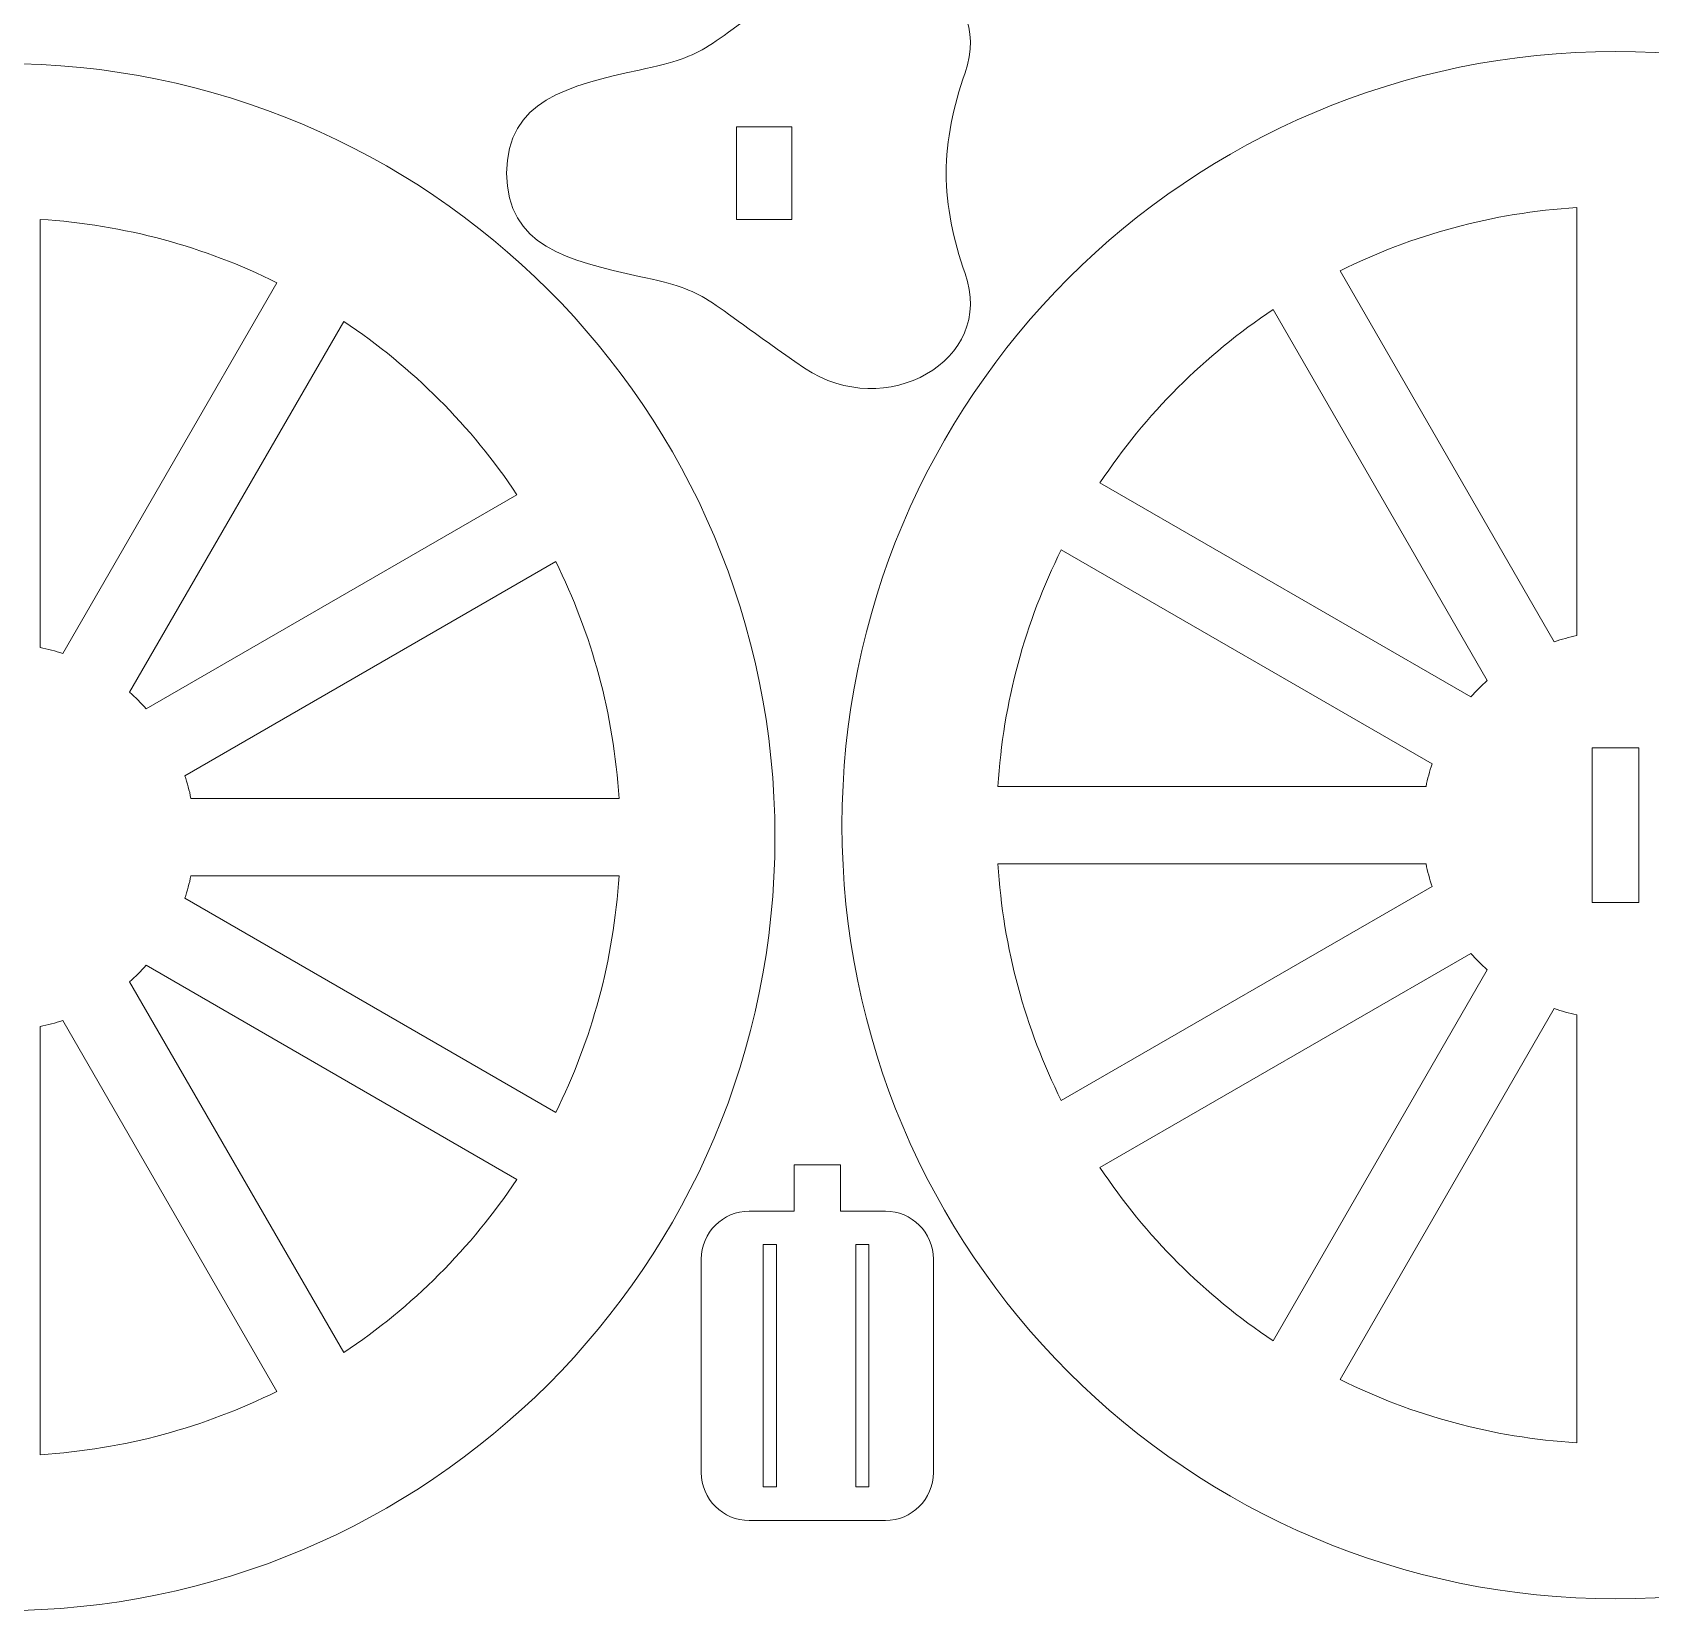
# Model space of a CAD drawing. Header units: millimetres. Extents: x -283 to 283, y -432 to 191.
# Drawn here: x 123.4 to 228.1, y -80.3 to 21.7 of the extents above; entities that cross this region are included whole.
import ezdxf

# ---------------------------------------------------------------- set-up
doc = ezdxf.new("R2010")
doc.units = ezdxf.units.MM
doc.header["$MEASUREMENT"] = 0
doc.layers.add('Camada 1', color=7, linetype='Continuous')

msp = doc.modelspace()

# ---------------------------------------------------------------- linework, layer by layer
at = {"layer": 'Camada 1', "color": 250, "lineweight": 20}
for points, knots in [([(154.1071, 12.5772), (154.1071, 7.8622), (158.0759, 6.9279), (162.6795, 5.9097), (162.6795, 5.9097), (167.4762, 4.8489), (166.3486, 4.7456), (173.3689, -0.0169), (173.3689, -0.0169), (178.5443, -3.5277), (185.7552, 0.4327), (183.7405, 6.1014), (183.7405, 6.1014), (182.9676, 8.276), (182.5376, 10.4293), (182.5142, 12.5772), (182.5142, 12.5772), (182.5376, 14.7251), (182.9676, 16.8784), (183.7405, 19.053), (183.7405, 19.053), (185.7552, 24.7217), (178.5443, 28.6821), (173.3689, 25.1713), (173.3689, 25.1713), (166.3486, 20.4088), (167.4762, 20.3055), (162.6795, 19.2447), (162.6795, 19.2447), (158.0759, 18.2265), (154.1071, 17.2922), (154.1071, 12.5772)], [0, 0, 0, 0, 0.11111111, 0.11111111, 0.11111111, 0.11111111, 0.22222222, 0.22222222, 0.22222222, 0.22222222, 0.33333333, 0.33333333, 0.33333333, 0.33333333, 0.44444444, 0.44444444, 0.44444444, 0.44444444, 0.55555556, 0.55555556, 0.55555556, 0.55555556, 0.66666667, 0.66666667, 0.66666667, 0.66666667, 0.77777778, 0.77777778, 0.77777778, 0.77777778, 1, 1, 1, 1]), ([(225.7832, 20.4371), (253.3974, 20.4371), (275.7832, -1.9487), (275.7832, -29.5629), (275.7832, -29.5629), (275.7832, -57.1771), (253.3974, -79.5629), (225.7832, -79.5629), (225.7832, -79.5629), (198.169, -79.5629), (175.7832, -57.1771), (175.7832, -29.5629), (175.7832, -29.5629), (175.7832, -1.9487), (198.169, 20.4371), (225.7832, 20.4371)], [0, 0, 0, 0, 0.2, 0.2, 0.2, 0.2, 0.4, 0.4, 0.4, 0.4, 0.6, 0.6, 0.6, 0.6, 1, 1, 1, 1]), ([(121.4498, 19.6705), (149.064, 19.6705), (171.4498, -2.7153), (171.4498, -30.3295), (171.4498, -30.3295), (171.4498, -57.9437), (149.064, -80.3295), (121.4498, -80.3295), (121.4498, -80.3295), (93.8356, -80.3295), (71.4498, -57.9437), (71.4498, -30.3295), (71.4498, -30.3295), (71.4498, -2.7153), (93.8356, 19.6705), (121.4498, 19.6705)], [0, 0, 0, 0, 0.2, 0.2, 0.2, 0.2, 0.4, 0.4, 0.4, 0.4, 0.6, 0.6, 0.6, 0.6, 1, 1, 1, 1]), ([(172.5358, 11.0772), (172.5358, 11.0772), (172.5358, 14.0772), (172.5358, 14.0772), (172.5358, 14.0772), (172.5358, 14.0772), (172.5358, 15.5772), (172.5358, 15.5772), (172.5358, 15.5772), (172.5358, 15.5772), (168.9638, 15.5772), (168.9638, 15.5772), (168.9638, 15.5772), (168.9638, 15.5772), (168.9638, 14.0772), (168.9638, 14.0772), (168.9638, 14.0772), (168.9638, 14.0772), (168.9638, 11.0772), (168.9638, 11.0772), (168.9638, 11.0772), (168.9638, 11.0772), (168.9638, 9.5772), (168.9638, 9.5772), (168.9638, 9.5772), (168.9638, 9.5772), (172.5358, 9.5772), (172.5358, 9.5772), (172.5358, 9.5772), (172.5358, 9.5772), (172.5358, 11.0772), (172.5358, 11.0772)], [0, 0, 0, 0, 0.11111111, 0.11111111, 0.11111111, 0.11111111, 0.22222222, 0.22222222, 0.22222222, 0.22222222, 0.33333333, 0.33333333, 0.33333333, 0.33333333, 0.44444444, 0.44444444, 0.44444444, 0.44444444, 0.55555556, 0.55555556, 0.55555556, 0.55555556, 0.66666667, 0.66666667, 0.66666667, 0.66666667, 0.77777778, 0.77777778, 0.77777778, 0.77777778, 1, 1, 1, 1]), ([(123.9498, -18.0798), (124.4479, -18.181), (124.9352, -18.3119), (125.4099, -18.4704), (125.4099, -18.4704), (125.4099, -18.4704), (139.2486, 5.4989), (139.2486, 5.4989), (139.2486, 5.4989), (134.5918, 7.8167), (129.4195, 9.2525), (123.9498, 9.5905), (123.9498, 9.5905), (123.9498, 9.5905), (123.9498, -18.0798), (123.9498, -18.0798)], [0, 0, 0, 0, 0.2, 0.2, 0.2, 0.2, 0.4, 0.4, 0.4, 0.4, 0.6, 0.6, 0.6, 0.6, 1, 1, 1, 1]), ([(221.8231, -17.7038), (222.2978, -17.5453), (222.7851, -17.4144), (223.2832, -17.3132), (223.2832, -17.3132), (223.2832, -17.3132), (223.2832, 10.3571), (223.2832, 10.3571), (223.2832, 10.3571), (217.8134, 10.0193), (212.6408, 8.5839), (207.9844, 6.2655), (207.9844, 6.2655), (207.9844, 6.2655), (221.8231, -17.7038), (221.8231, -17.7038)], [0, 0, 0, 0, 0.2, 0.2, 0.2, 0.2, 0.4, 0.4, 0.4, 0.4, 0.6, 0.6, 0.6, 0.6, 1, 1, 1, 1]), ([(216.4273, -21.2745), (216.7614, -20.8976), (217.1179, -20.5411), (217.4948, -20.207), (217.4948, -20.207), (217.4948, -20.207), (203.6563, 3.762), (203.6563, 3.762), (203.6563, 3.762), (199.2214, 0.811), (195.4087, -3.0006), (192.4583, -7.436), (192.4583, -7.436), (192.4583, -7.436), (216.4273, -21.2745), (216.4273, -21.2745)], [0, 0, 0, 0, 0.2, 0.2, 0.2, 0.2, 0.4, 0.4, 0.4, 0.4, 0.6, 0.6, 0.6, 0.6, 1, 1, 1, 1]), ([(129.7382, -20.9736), (130.1151, -21.3077), (130.4715, -21.6641), (130.8056, -22.041), (130.8056, -22.041), (130.8056, -22.041), (154.7747, -8.2026), (154.7747, -8.2026), (154.7747, -8.2026), (151.8236, -3.7678), (148.012, 0.0448), (143.5767, 2.9954), (143.5767, 2.9954), (143.5767, 2.9954), (129.7382, -20.9736), (129.7382, -20.9736)], [0, 0, 0, 0, 0.2, 0.2, 0.2, 0.2, 0.4, 0.4, 0.4, 0.4, 0.6, 0.6, 0.6, 0.6, 1, 1, 1, 1]), ([(133.3089, -26.3694), (133.4674, -26.8441), (133.5983, -27.3314), (133.6995, -27.8295), (133.6995, -27.8295), (133.6995, -27.8295), (161.3698, -27.8295), (161.3698, -27.8295), (161.3698, -27.8295), (161.0319, -22.3597), (159.5966, -17.1871), (157.2782, -12.5307), (157.2782, -12.5307), (157.2782, -12.5307), (133.3089, -26.3694), (133.3089, -26.3694)], [0, 0, 0, 0, 0.2, 0.2, 0.2, 0.2, 0.4, 0.4, 0.4, 0.4, 0.6, 0.6, 0.6, 0.6, 1, 1, 1, 1]), ([(213.5335, -27.0629), (213.6346, -26.5648), (213.7657, -26.0776), (213.9241, -25.6028), (213.9241, -25.6028), (213.9241, -25.6028), (189.9548, -11.7641), (189.9548, -11.7641), (189.9548, -11.7641), (187.6372, -16.421), (186.2006, -21.5929), (185.8632, -27.0629), (185.8632, -27.0629), (185.8632, -27.0629), (213.5335, -27.0629), (213.5335, -27.0629)], [0, 0, 0, 0, 0.2, 0.2, 0.2, 0.2, 0.4, 0.4, 0.4, 0.4, 0.6, 0.6, 0.6, 0.6, 1, 1, 1, 1]), ([(224.2832, -24.5629), (224.2832, -24.5629), (227.2832, -24.5629), (227.2832, -24.5629), (227.2832, -24.5629), (227.2832, -24.5629), (227.2832, -34.5629), (227.2832, -34.5629), (227.2832, -34.5629), (227.2832, -34.5629), (224.2832, -34.5629), (224.2832, -34.5629), (224.2832, -34.5629), (224.2832, -34.5629), (224.2832, -24.5629), (224.2832, -24.5629)], [0, 0, 0, 0, 0.2, 0.2, 0.2, 0.2, 0.4, 0.4, 0.4, 0.4, 0.6, 0.6, 0.6, 0.6, 1, 1, 1, 1]), ([(213.9241, -33.523), (213.7656, -33.0483), (213.6347, -32.561), (213.5335, -32.0629), (213.5335, -32.0629), (213.5335, -32.0629), (185.8632, -32.0629), (185.8632, -32.0629), (185.8632, -32.0629), (186.201, -37.5327), (187.6364, -42.7053), (189.9548, -47.3617), (189.9548, -47.3617), (189.9548, -47.3617), (213.9241, -33.523), (213.9241, -33.523)], [0, 0, 0, 0, 0.2, 0.2, 0.2, 0.2, 0.4, 0.4, 0.4, 0.4, 0.6, 0.6, 0.6, 0.6, 1, 1, 1, 1]), ([(133.6995, -32.8295), (133.5984, -33.3276), (133.4673, -33.8148), (133.3089, -34.2896), (133.3089, -34.2896), (133.3089, -34.2896), (157.2782, -48.1283), (157.2782, -48.1283), (157.2782, -48.1283), (159.5958, -43.4714), (161.0324, -38.2995), (161.3698, -32.8295), (161.3698, -32.8295), (161.3698, -32.8295), (133.6995, -32.8295), (133.6995, -32.8295)], [0, 0, 0, 0, 0.2, 0.2, 0.2, 0.2, 0.4, 0.4, 0.4, 0.4, 0.6, 0.6, 0.6, 0.6, 1, 1, 1, 1]), ([(130.8057, -38.6179), (130.4716, -38.9948), (130.1151, -39.3513), (129.7382, -39.6854), (129.7382, -39.6854), (129.7382, -39.6854), (143.5767, -63.6544), (143.5767, -63.6544), (143.5767, -63.6544), (148.0116, -60.7034), (151.8243, -56.8918), (154.7747, -52.4564), (154.7747, -52.4564), (154.7747, -52.4564), (130.8057, -38.6179), (130.8057, -38.6179)], [0, 0, 0, 0, 0.2, 0.2, 0.2, 0.2, 0.4, 0.4, 0.4, 0.4, 0.6, 0.6, 0.6, 0.6, 1, 1, 1, 1]), ([(217.4948, -38.9188), (217.1179, -38.5847), (216.7615, -38.2283), (216.4274, -37.8514), (216.4274, -37.8514), (216.4274, -37.8514), (192.4583, -51.6898), (192.4583, -51.6898), (192.4583, -51.6898), (195.4093, -56.1247), (199.2209, -59.9374), (203.6563, -62.8878), (203.6563, -62.8878), (203.6563, -62.8878), (217.4948, -38.9188), (217.4948, -38.9188)], [0, 0, 0, 0, 0.2, 0.2, 0.2, 0.2, 0.4, 0.4, 0.4, 0.4, 0.6, 0.6, 0.6, 0.6, 1, 1, 1, 1]), ([(223.2832, -41.8126), (222.7851, -41.7115), (222.2979, -41.5804), (221.8231, -41.422), (221.8231, -41.422), (221.8231, -41.422), (207.9844, -65.3913), (207.9844, -65.3913), (207.9844, -65.3913), (212.6413, -67.7089), (217.8132, -69.1455), (223.2832, -69.4829), (223.2832, -69.4829), (223.2832, -69.4829), (223.2832, -41.8126), (223.2832, -41.8126)], [0, 0, 0, 0, 0.2, 0.2, 0.2, 0.2, 0.4, 0.4, 0.4, 0.4, 0.6, 0.6, 0.6, 0.6, 1, 1, 1, 1]), ([(125.4099, -42.1886), (124.9352, -42.3471), (124.4479, -42.478), (123.9498, -42.5792), (123.9498, -42.5792), (123.9498, -42.5792), (123.9498, -70.2495), (123.9498, -70.2495), (123.9498, -70.2495), (129.4196, -69.9117), (134.5922, -68.4763), (139.2486, -66.1579), (139.2486, -66.1579), (139.2486, -66.1579), (125.4099, -42.1886), (125.4099, -42.1886)], [0, 0, 0, 0, 0.2, 0.2, 0.2, 0.2, 0.4, 0.4, 0.4, 0.4, 0.6, 0.6, 0.6, 0.6, 1, 1, 1, 1]), ([(175.6893, -54.5074), (175.6893, -54.5074), (175.6893, -51.5074), (175.6893, -51.5074), (175.6893, -51.5074), (175.6893, -51.5074), (172.6893, -51.5074), (172.6893, -51.5074), (172.6893, -51.5074), (172.6893, -51.5074), (172.6893, -54.5074), (172.6893, -54.5074), (172.6893, -54.5074), (172.6893, -54.5074), (169.7893, -54.5074), (169.7893, -54.5074), (169.7893, -54.5074), (168.0843, -54.5074), (166.6893, -55.9024), (166.6893, -57.6074), (166.6893, -57.6074), (166.6893, -57.6074), (166.6893, -71.4074), (166.6893, -71.4074), (166.6893, -71.4074), (166.6893, -73.1124), (168.0843, -74.5074), (169.7893, -74.5074), (169.7893, -74.5074), (169.7893, -74.5074), (178.5893, -74.5074), (178.5893, -74.5074), (178.5893, -74.5074), (180.2942, -74.5074), (181.6893, -73.1124), (181.6893, -71.4074), (181.6893, -71.4074), (181.6893, -71.4074), (181.6893, -57.6074), (181.6893, -57.6074), (181.6893, -57.6074), (181.6893, -55.9024), (180.2942, -54.5074), (178.5893, -54.5074), (178.5893, -54.5074), (178.5893, -54.5074), (175.6893, -54.5074), (175.6893, -54.5074)], [0, 0, 0, 0, 0.07692308, 0.07692308, 0.07692308, 0.07692308, 0.15384615, 0.15384615, 0.15384615, 0.15384615, 0.23076923, 0.23076923, 0.23076923, 0.23076923, 0.30769231, 0.30769231, 0.30769231, 0.30769231, 0.38461538, 0.38461538, 0.38461538, 0.38461538, 0.46153846, 0.46153846, 0.46153846, 0.46153846, 0.53846154, 0.53846154, 0.53846154, 0.53846154, 0.61538462, 0.61538462, 0.61538462, 0.61538462, 0.69230769, 0.69230769, 0.69230769, 0.69230769, 0.76923077, 0.76923077, 0.76923077, 0.76923077, 0.84615385, 0.84615385, 0.84615385, 0.84615385, 1, 1, 1, 1]), ([(170.6968, -56.6562), (170.6968, -56.6562), (171.5434, -56.6562), (171.5434, -56.6562), (171.5434, -56.6562), (171.5434, -56.6562), (171.5434, -72.3196), (171.5434, -72.3196), (171.5434, -72.3196), (171.5434, -72.3196), (170.6968, -72.3196), (170.6968, -72.3196), (170.6968, -72.3196), (170.6968, -72.3196), (170.6968, -56.6562), (170.6968, -56.6562)], [0, 0, 0, 0, 0.2, 0.2, 0.2, 0.2, 0.4, 0.4, 0.4, 0.4, 0.6, 0.6, 0.6, 0.6, 1, 1, 1, 1]), ([(176.6764, -56.6562), (176.6764, -56.6562), (177.523, -56.6562), (177.523, -56.6562), (177.523, -56.6562), (177.523, -56.6562), (177.523, -72.3196), (177.523, -72.3196), (177.523, -72.3196), (177.523, -72.3196), (176.6764, -72.3196), (176.6764, -72.3196), (176.6764, -72.3196), (176.6764, -72.3196), (176.6764, -56.6562), (176.6764, -56.6562)], [0, 0, 0, 0, 0.2, 0.2, 0.2, 0.2, 0.4, 0.4, 0.4, 0.4, 0.6, 0.6, 0.6, 0.6, 1, 1, 1, 1])]:
    msp.add_open_spline(points, degree=3, knots=knots, dxfattribs=at)

doc.saveas('drawing.dxf')
